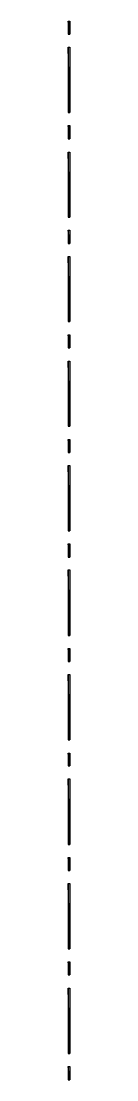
# Model space of a CAD drawing. Header units: feet. Extents: x 2272 to 4893, y 337 to 2916.
# Drawn here: x 2850.2 to 2850.7, y 2352.4 to 2604 of the extents above; entities that cross this region are included whole.
import ezdxf

# ---------------------------------------------------------------- set-up
doc = ezdxf.new("R2010")
doc.units = ezdxf.units.FT

msp = doc.modelspace()

# ---------------------------------------------------------------- hatches: boundary and pattern name
at = {"true_color": 0x999999, "transparency": 33554687}
h = msp.add_hatch(color=253, dxfattribs=at)
h.paths.add_polyline_path([(2850.24, 2600.943), (2850.664, 2600.943), (2850.24, 2604.046)])
h.paths.add_polyline_path([(2850.664, 2600.943), (2850.24, 2604.046), (2850.664, 2604.046)])
h = msp.add_hatch(color=253, dxfattribs=at)
h.paths.add_polyline_path([(2850.24, 2600.943), (2850.664, 2600.943), (2850.24, 2604.046)])
h.paths.add_polyline_path([(2850.664, 2600.943), (2850.24, 2604.046), (2850.664, 2604.046)])
h = msp.add_hatch(color=253, dxfattribs=at)
h.paths.add_polyline_path([(2850.24, 2582.325), (2850.664, 2582.325), (2850.24, 2597.873)])
h.paths.add_polyline_path([(2850.664, 2582.325), (2850.24, 2597.873), (2850.664, 2597.873)])
h = msp.add_hatch(color=253, dxfattribs=at)
h.paths.add_polyline_path([(2850.24, 2582.325), (2850.664, 2582.325), (2850.24, 2597.873)])
h.paths.add_polyline_path([(2850.664, 2582.325), (2850.24, 2597.873), (2850.664, 2597.873)])
h = msp.add_hatch(color=253, dxfattribs=at)
h.paths.add_polyline_path([(2850.24, 2576.118), (2850.664, 2576.118), (2850.24, 2579.222)])
h.paths.add_polyline_path([(2850.664, 2576.118), (2850.24, 2579.222), (2850.664, 2579.222)])
h = msp.add_hatch(color=253, dxfattribs=at)
h.paths.add_polyline_path([(2850.24, 2576.118), (2850.664, 2576.118), (2850.24, 2579.222)])
h.paths.add_polyline_path([(2850.664, 2576.118), (2850.24, 2579.222), (2850.664, 2579.222)])
h = msp.add_hatch(color=253, dxfattribs=at)
h.paths.add_polyline_path([(2850.24, 2557.467), (2850.664, 2557.467), (2850.24, 2572.95)])
h.paths.add_polyline_path([(2850.664, 2557.467), (2850.24, 2572.95), (2850.664, 2572.95)])
h = msp.add_hatch(color=253, dxfattribs=at)
h.paths.add_polyline_path([(2850.24, 2557.467), (2850.664, 2557.467), (2850.24, 2572.95)])
h.paths.add_polyline_path([(2850.664, 2557.467), (2850.24, 2572.95), (2850.664, 2572.95)])
h = msp.add_hatch(color=253, dxfattribs=at)
h.paths.add_polyline_path([(2850.24, 2551.196), (2850.664, 2551.196), (2850.24, 2554.364)])
h.paths.add_polyline_path([(2850.664, 2551.196), (2850.24, 2554.364), (2850.664, 2554.364)])
h = msp.add_hatch(color=253, dxfattribs=at)
h.paths.add_polyline_path([(2850.24, 2551.196), (2850.664, 2551.196), (2850.24, 2554.364)])
h.paths.add_polyline_path([(2850.664, 2551.196), (2850.24, 2554.364), (2850.664, 2554.364)])
h = msp.add_hatch(color=253, dxfattribs=at)
h.paths.add_polyline_path([(2850.24, 2532.642), (2850.664, 2532.642), (2850.24, 2548.093)])
h.paths.add_polyline_path([(2850.664, 2532.642), (2850.24, 2548.093), (2850.664, 2548.093)])
h = msp.add_hatch(color=253, dxfattribs=at)
h.paths.add_polyline_path([(2850.24, 2532.642), (2850.664, 2532.642), (2850.24, 2548.093)])
h.paths.add_polyline_path([(2850.664, 2532.642), (2850.24, 2548.093), (2850.664, 2548.093)])
h = msp.add_hatch(color=253, dxfattribs=at)
h.paths.add_polyline_path([(2850.24, 2526.371), (2850.664, 2526.371), (2850.24, 2529.474)])
h.paths.add_polyline_path([(2850.664, 2526.371), (2850.24, 2529.474), (2850.664, 2529.474)])
h = msp.add_hatch(color=253, dxfattribs=at)
h.paths.add_polyline_path([(2850.24, 2526.371), (2850.664, 2526.371), (2850.24, 2529.474)])
h.paths.add_polyline_path([(2850.664, 2526.371), (2850.24, 2529.474), (2850.664, 2529.474)])
h = msp.add_hatch(color=253, dxfattribs=at)
h.paths.add_polyline_path([(2850.24, 2507.818), (2850.664, 2507.818), (2850.24, 2523.268)])
h.paths.add_polyline_path([(2850.664, 2507.818), (2850.24, 2523.268), (2850.664, 2523.268)])
h = msp.add_hatch(color=253, dxfattribs=at)
h.paths.add_polyline_path([(2850.24, 2507.818), (2850.664, 2507.818), (2850.24, 2523.268)])
h.paths.add_polyline_path([(2850.664, 2507.818), (2850.24, 2523.268), (2850.664, 2523.268)])
h = msp.add_hatch(color=253, dxfattribs=at)
h.paths.add_polyline_path([(2850.24, 2501.546), (2850.664, 2501.546), (2850.24, 2504.617)])
h.paths.add_polyline_path([(2850.664, 2501.546), (2850.24, 2504.617), (2850.664, 2504.617)])
h = msp.add_hatch(color=253, dxfattribs=at)
h.paths.add_polyline_path([(2850.24, 2501.546), (2850.664, 2501.546), (2850.24, 2504.617)])
h.paths.add_polyline_path([(2850.664, 2501.546), (2850.24, 2504.617), (2850.664, 2504.617)])
h = msp.add_hatch(color=253, dxfattribs=at)
h.paths.add_polyline_path([(2850.24, 2482.895), (2850.664, 2482.895), (2850.24, 2498.443)])
h.paths.add_polyline_path([(2850.664, 2482.895), (2850.24, 2498.443), (2850.664, 2498.443)])
h = msp.add_hatch(color=253, dxfattribs=at)
h.paths.add_polyline_path([(2850.24, 2482.895), (2850.664, 2482.895), (2850.24, 2498.443)])
h.paths.add_polyline_path([(2850.664, 2482.895), (2850.24, 2498.443), (2850.664, 2498.443)])
h = msp.add_hatch(color=253, dxfattribs=at)
h.paths.add_polyline_path([(2850.24, 2476.689), (2850.664, 2476.689), (2850.24, 2479.792)])
h.paths.add_polyline_path([(2850.664, 2476.689), (2850.24, 2479.792), (2850.664, 2479.792)])
h = msp.add_hatch(color=253, dxfattribs=at)
h.paths.add_polyline_path([(2850.24, 2476.689), (2850.664, 2476.689), (2850.24, 2479.792)])
h.paths.add_polyline_path([(2850.664, 2476.689), (2850.24, 2479.792), (2850.664, 2479.792)])
h = msp.add_hatch(color=253, dxfattribs=at)
h.paths.add_polyline_path([(2850.24, 2458.038), (2850.664, 2458.038), (2850.24, 2473.618)])
h.paths.add_polyline_path([(2850.664, 2458.038), (2850.24, 2473.618), (2850.664, 2473.618)])
h = msp.add_hatch(color=253, dxfattribs=at)
h.paths.add_polyline_path([(2850.24, 2458.038), (2850.664, 2458.038), (2850.24, 2473.618)])
h.paths.add_polyline_path([(2850.664, 2458.038), (2850.24, 2473.618), (2850.664, 2473.618)])
h = msp.add_hatch(color=253, dxfattribs=at)
h.paths.add_polyline_path([(2850.24, 2451.864), (2850.664, 2451.864), (2850.24, 2454.967)])
h.paths.add_polyline_path([(2850.664, 2451.864), (2850.24, 2454.967), (2850.664, 2454.967)])
h = msp.add_hatch(color=253, dxfattribs=at)
h.paths.add_polyline_path([(2850.24, 2451.864), (2850.664, 2451.864), (2850.24, 2454.967)])
h.paths.add_polyline_path([(2850.664, 2451.864), (2850.24, 2454.967), (2850.664, 2454.967)])
h = msp.add_hatch(color=253, dxfattribs=at)
h.paths.add_polyline_path([(2850.24, 2433.213), (2850.664, 2433.213), (2850.24, 2448.761)])
h.paths.add_polyline_path([(2850.664, 2433.213), (2850.24, 2448.761), (2850.664, 2448.761)])
h = msp.add_hatch(color=253, dxfattribs=at)
h.paths.add_polyline_path([(2850.24, 2433.213), (2850.664, 2433.213), (2850.24, 2448.761)])
h.paths.add_polyline_path([(2850.664, 2433.213), (2850.24, 2448.761), (2850.664, 2448.761)])
h = msp.add_hatch(color=253, dxfattribs=at)
h.paths.add_polyline_path([(2850.24, 2427.039), (2850.664, 2427.039), (2850.24, 2430.11)])
h.paths.add_polyline_path([(2850.664, 2427.039), (2850.24, 2430.11), (2850.664, 2430.11)])
h = msp.add_hatch(color=253, dxfattribs=at)
h.paths.add_polyline_path([(2850.24, 2427.039), (2850.664, 2427.039), (2850.24, 2430.11)])
h.paths.add_polyline_path([(2850.664, 2427.039), (2850.24, 2430.11), (2850.664, 2430.11)])
h = msp.add_hatch(color=253, dxfattribs=at)
h.paths.add_polyline_path([(2850.24, 2408.388), (2850.664, 2408.388), (2850.24, 2423.936)])
h.paths.add_polyline_path([(2850.664, 2408.388), (2850.24, 2423.936), (2850.664, 2423.936)])
h = msp.add_hatch(color=253, dxfattribs=at)
h.paths.add_polyline_path([(2850.24, 2408.388), (2850.664, 2408.388), (2850.24, 2423.936)])
h.paths.add_polyline_path([(2850.664, 2408.388), (2850.24, 2423.936), (2850.664, 2423.936)])
h = msp.add_hatch(color=253, dxfattribs=at)
h.paths.add_polyline_path([(2850.24, 2402.182), (2850.664, 2402.182), (2850.24, 2405.285)])
h.paths.add_polyline_path([(2850.664, 2402.182), (2850.24, 2405.285), (2850.664, 2405.285)])
h = msp.add_hatch(color=253, dxfattribs=at)
h.paths.add_polyline_path([(2850.24, 2402.182), (2850.664, 2402.182), (2850.24, 2405.285)])
h.paths.add_polyline_path([(2850.664, 2402.182), (2850.24, 2405.285), (2850.664, 2405.285)])
h = msp.add_hatch(color=253, dxfattribs=at)
h.paths.add_polyline_path([(2850.24, 2383.531), (2850.664, 2383.531), (2850.24, 2399.111)])
h.paths.add_polyline_path([(2850.664, 2383.531), (2850.24, 2399.111), (2850.664, 2399.111)])
h = msp.add_hatch(color=253, dxfattribs=at)
h.paths.add_polyline_path([(2850.24, 2383.531), (2850.664, 2383.531), (2850.24, 2399.111)])
h.paths.add_polyline_path([(2850.664, 2383.531), (2850.24, 2399.111), (2850.664, 2399.111)])
h = msp.add_hatch(color=253, dxfattribs=at)
h.paths.add_polyline_path([(2850.24, 2377.357), (2850.664, 2377.357), (2850.24, 2380.46)])
h.paths.add_polyline_path([(2850.664, 2377.357), (2850.24, 2380.46), (2850.664, 2380.46)])
h = msp.add_hatch(color=253, dxfattribs=at)
h.paths.add_polyline_path([(2850.24, 2377.357), (2850.664, 2377.357), (2850.24, 2380.46)])
h.paths.add_polyline_path([(2850.664, 2377.357), (2850.24, 2380.46), (2850.664, 2380.46)])
h = msp.add_hatch(color=253, dxfattribs=at)
h.paths.add_polyline_path([(2850.24, 2358.706), (2850.664, 2358.706), (2850.24, 2374.189)])
h.paths.add_polyline_path([(2850.664, 2358.706), (2850.24, 2374.189), (2850.664, 2374.189)])
h = msp.add_hatch(color=253, dxfattribs=at)
h.paths.add_polyline_path([(2850.24, 2358.706), (2850.664, 2358.706), (2850.24, 2374.189)])
h.paths.add_polyline_path([(2850.664, 2358.706), (2850.24, 2374.189), (2850.664, 2374.189)])
h = msp.add_hatch(color=253, dxfattribs=at)
h.paths.add_polyline_path([(2850.24, 2352.434), (2850.664, 2352.434), (2850.24, 2355.603)])
h.paths.add_polyline_path([(2850.664, 2352.434), (2850.24, 2355.603), (2850.664, 2355.603)])
h = msp.add_hatch(color=253, dxfattribs=at)
h.paths.add_polyline_path([(2850.24, 2352.434), (2850.664, 2352.434), (2850.24, 2355.603)])
h.paths.add_polyline_path([(2850.664, 2352.434), (2850.24, 2355.603), (2850.664, 2355.603)])

# ---------------------------------------------------------------- linework, layer by layer
at = {"color": 253, "linetype": 'Continuous', "lineweight": -2, "true_color": 0x999999, "transparency": 33554687}
for points in [[(2850.24, 2600.943), (2850.664, 2600.943), (2850.24, 2604.046)], [(2850.664, 2600.943), (2850.24, 2604.046), (2850.664, 2604.046)], [(2850.24, 2600.943), (2850.664, 2600.943), (2850.24, 2604.046)], [(2850.664, 2600.943), (2850.24, 2604.046), (2850.664, 2604.046)], [(2850.24, 2582.325), (2850.664, 2582.325), (2850.24, 2597.873)], [(2850.664, 2582.325), (2850.24, 2597.873), (2850.664, 2597.873)], [(2850.24, 2582.325), (2850.664, 2582.325), (2850.24, 2597.873)], [(2850.664, 2582.325), (2850.24, 2597.873), (2850.664, 2597.873)], [(2850.24, 2576.118), (2850.664, 2576.118), (2850.24, 2579.222)], [(2850.664, 2576.118), (2850.24, 2579.222), (2850.664, 2579.222)], [(2850.24, 2576.118), (2850.664, 2576.118), (2850.24, 2579.222)], [(2850.664, 2576.118), (2850.24, 2579.222), (2850.664, 2579.222)], [(2850.24, 2557.467), (2850.664, 2557.467), (2850.24, 2572.95)], [(2850.664, 2557.467), (2850.24, 2572.95), (2850.664, 2572.95)], [(2850.24, 2557.467), (2850.664, 2557.467), (2850.24, 2572.95)], [(2850.664, 2557.467), (2850.24, 2572.95), (2850.664, 2572.95)], [(2850.24, 2551.196), (2850.664, 2551.196), (2850.24, 2554.364)], [(2850.664, 2551.196), (2850.24, 2554.364), (2850.664, 2554.364)], [(2850.24, 2551.196), (2850.664, 2551.196), (2850.24, 2554.364)], [(2850.664, 2551.196), (2850.24, 2554.364), (2850.664, 2554.364)], [(2850.24, 2532.642), (2850.664, 2532.642), (2850.24, 2548.093)], [(2850.664, 2532.642), (2850.24, 2548.093), (2850.664, 2548.093)], [(2850.24, 2532.642), (2850.664, 2532.642), (2850.24, 2548.093)], [(2850.664, 2532.642), (2850.24, 2548.093), (2850.664, 2548.093)], [(2850.24, 2526.371), (2850.664, 2526.371), (2850.24, 2529.474)], [(2850.664, 2526.371), (2850.24, 2529.474), (2850.664, 2529.474)], [(2850.24, 2526.371), (2850.664, 2526.371), (2850.24, 2529.474)], [(2850.664, 2526.371), (2850.24, 2529.474), (2850.664, 2529.474)], [(2850.24, 2507.818), (2850.664, 2507.818), (2850.24, 2523.268)], [(2850.664, 2507.818), (2850.24, 2523.268), (2850.664, 2523.268)], [(2850.24, 2507.818), (2850.664, 2507.818), (2850.24, 2523.268)], [(2850.664, 2507.818), (2850.24, 2523.268), (2850.664, 2523.268)], [(2850.24, 2501.546), (2850.664, 2501.546), (2850.24, 2504.617)], [(2850.664, 2501.546), (2850.24, 2504.617), (2850.664, 2504.617)], [(2850.24, 2501.546), (2850.664, 2501.546), (2850.24, 2504.617)], [(2850.664, 2501.546), (2850.24, 2504.617), (2850.664, 2504.617)], [(2850.24, 2482.895), (2850.664, 2482.895), (2850.24, 2498.443)], [(2850.664, 2482.895), (2850.24, 2498.443), (2850.664, 2498.443)], [(2850.24, 2482.895), (2850.664, 2482.895), (2850.24, 2498.443)], [(2850.664, 2482.895), (2850.24, 2498.443), (2850.664, 2498.443)], [(2850.24, 2476.689), (2850.664, 2476.689), (2850.24, 2479.792)], [(2850.664, 2476.689), (2850.24, 2479.792), (2850.664, 2479.792)], [(2850.24, 2476.689), (2850.664, 2476.689), (2850.24, 2479.792)], [(2850.664, 2476.689), (2850.24, 2479.792), (2850.664, 2479.792)], [(2850.24, 2458.038), (2850.664, 2458.038), (2850.24, 2473.618)], [(2850.664, 2458.038), (2850.24, 2473.618), (2850.664, 2473.618)], [(2850.24, 2458.038), (2850.664, 2458.038), (2850.24, 2473.618)], [(2850.664, 2458.038), (2850.24, 2473.618), (2850.664, 2473.618)], [(2850.24, 2451.864), (2850.664, 2451.864), (2850.24, 2454.967)], [(2850.664, 2451.864), (2850.24, 2454.967), (2850.664, 2454.967)], [(2850.24, 2451.864), (2850.664, 2451.864), (2850.24, 2454.967)], [(2850.664, 2451.864), (2850.24, 2454.967), (2850.664, 2454.967)], [(2850.24, 2433.213), (2850.664, 2433.213), (2850.24, 2448.761)], [(2850.664, 2433.213), (2850.24, 2448.761), (2850.664, 2448.761)], [(2850.24, 2433.213), (2850.664, 2433.213), (2850.24, 2448.761)], [(2850.664, 2433.213), (2850.24, 2448.761), (2850.664, 2448.761)], [(2850.24, 2427.039), (2850.664, 2427.039), (2850.24, 2430.11)], [(2850.664, 2427.039), (2850.24, 2430.11), (2850.664, 2430.11)], [(2850.24, 2427.039), (2850.664, 2427.039), (2850.24, 2430.11)], [(2850.664, 2427.039), (2850.24, 2430.11), (2850.664, 2430.11)], [(2850.24, 2408.388), (2850.664, 2408.388), (2850.24, 2423.936)], [(2850.664, 2408.388), (2850.24, 2423.936), (2850.664, 2423.936)], [(2850.24, 2408.388), (2850.664, 2408.388), (2850.24, 2423.936)], [(2850.664, 2408.388), (2850.24, 2423.936), (2850.664, 2423.936)], [(2850.24, 2402.182), (2850.664, 2402.182), (2850.24, 2405.285)], [(2850.664, 2402.182), (2850.24, 2405.285), (2850.664, 2405.285)], [(2850.24, 2402.182), (2850.664, 2402.182), (2850.24, 2405.285)], [(2850.664, 2402.182), (2850.24, 2405.285), (2850.664, 2405.285)], [(2850.24, 2383.531), (2850.664, 2383.531), (2850.24, 2399.111)], [(2850.664, 2383.531), (2850.24, 2399.111), (2850.664, 2399.111)], [(2850.24, 2383.531), (2850.664, 2383.531), (2850.24, 2399.111)], [(2850.664, 2383.531), (2850.24, 2399.111), (2850.664, 2399.111)], [(2850.24, 2377.357), (2850.664, 2377.357), (2850.24, 2380.46)], [(2850.664, 2377.357), (2850.24, 2380.46), (2850.664, 2380.46)], [(2850.24, 2377.357), (2850.664, 2377.357), (2850.24, 2380.46)], [(2850.664, 2377.357), (2850.24, 2380.46), (2850.664, 2380.46)], [(2850.24, 2358.706), (2850.664, 2358.706), (2850.24, 2374.189)], [(2850.664, 2358.706), (2850.24, 2374.189), (2850.664, 2374.189)], [(2850.24, 2358.706), (2850.664, 2358.706), (2850.24, 2374.189)], [(2850.664, 2358.706), (2850.24, 2374.189), (2850.664, 2374.189)], [(2850.24, 2352.434), (2850.664, 2352.434), (2850.24, 2355.603)], [(2850.664, 2352.434), (2850.24, 2355.603), (2850.664, 2355.603)], [(2850.24, 2352.434), (2850.664, 2352.434), (2850.24, 2355.603)], [(2850.664, 2352.434), (2850.24, 2355.603), (2850.664, 2355.603)]]:
    msp.add_lwpolyline(points, close=True, dxfattribs=at)

doc.saveas('drawing.dxf')
